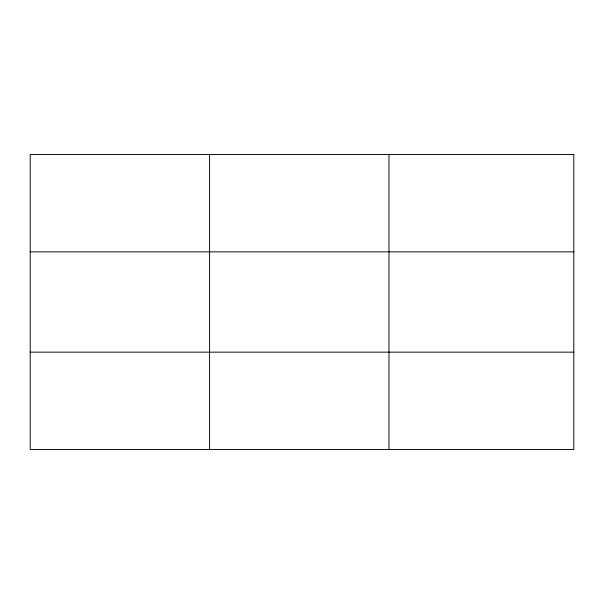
<?xml version="1.0" encoding="UTF-8"?>
<svg xmlns="http://www.w3.org/2000/svg" width="604" height="604" viewBox="0 0 604 604"><rect width="100%" height="100%" fill="white"/><g stroke="black" fill="none" stroke-linecap="round" stroke-linejoin="round"><path stroke-width="0.91" d="M209.588 449.504L209.588 154.496M388.976 449.504L388.976 154.496M30.2 251.845L573.8 251.845M30.2 352.155L573.8 352.155M573.8 154.496L573.8 449.504L30.2 449.504L30.2 154.496L573.8 154.496"/></g></svg>
